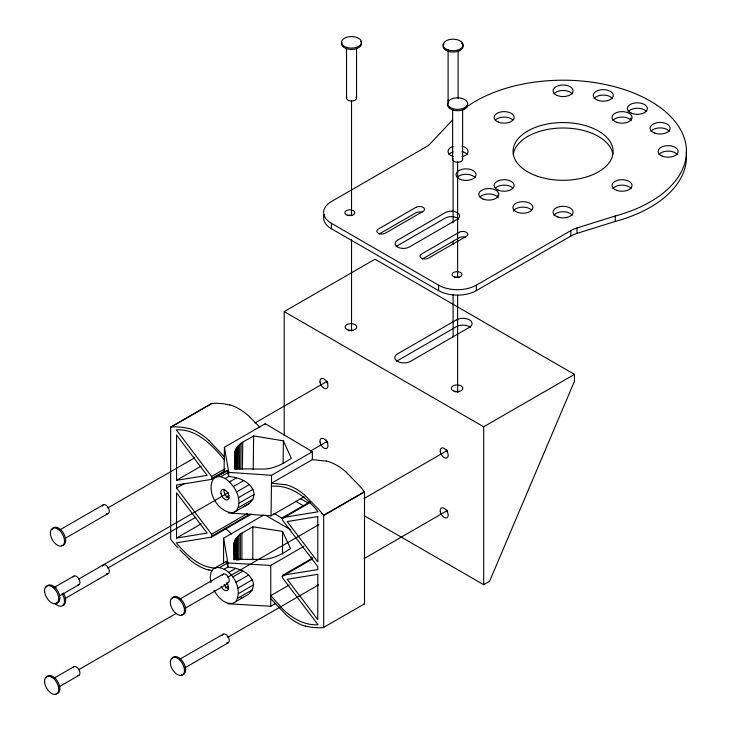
<?xml version="1.0" encoding="UTF-8"?>
<svg xmlns="http://www.w3.org/2000/svg" width="731" height="731" viewBox="0 0 731 731"><rect width="100%" height="100%" fill="white"/><g stroke="black" fill="none" stroke-linecap="round" stroke-linejoin="round"><path stroke-width="1.1" d="M223.585 562.76L223.585 538.217L263.452 515.2M234.103 554.756L234.203 542.621L235.711 538.701L240.344 534.069L252.807 526.786L282.559 531.391L290.527 548.57C281.7 554.473 271.722 559.782 260.775 559.37L234.103 559.37M234.934 453.193L234.934 468.818L261.607 469.046C272.553 469.549 282.541 464.249 291.358 458.337L283.39 440.848L253.639 435.923C247.188 440.391 235.4 443.498 234.934 453.193L234.733 468.955M278.739 604.555L270.744 595.646L270.744 565.438L303.804 546.349M224.106 472.034L224.417 447.271L265.262 423.688L312.411 451.712L312.311 459.635L271.466 483.209L285.455 484.708M224.417 447.271L228.739 472.39L228.693 476.448L225.157 478.485L220.771 476.685L216.805 476.649L213.626 478.376C205.585 491.369 217.948 512.714 233.098 512.76L236.268 511.033C243.487 499.958 234.852 485.11 225.157 478.485M234.825 468.726L235.035 451.831M235.108 468.498L235.336 450.488M235.583 469.43L235.839 449.163M236.268 469.256L236.542 447.865M237.146 469.138L237.438 446.614M238.205 469.055L238.507 445.417M239.439 469.046L239.759 444.274M240.846 469.101L241.175 443.205M242.4 469.238L242.747 442.209M253.209 469.704L253.639 435.923M265.252 424.282L265.262 423.688M228.227 512.934L271.055 515.821L271.576 475.287L312.411 451.712M283.098 463.363L283.39 440.848M235.821 601.613C243.606 588.537 231.27 567.183 216.056 567.384M213.973 590.2C217.628 597.008 224.243 604.382 232.686 603.422L248.704 594.175L252.35 589.835L253.611 584.855C252.113 572.812 238.47 567.905 227.908 567.028L224.371 569.065M233.098 512.76L249.152 503.595L252.862 499.319L254.178 494.394C252.807 482.369 239.192 477.425 228.693 476.448L227.131 470.682L213.626 478.376M176.235 542.886L211.597 537.093L212.118 535.951L211.597 534.206L176.546 488.034L176.546 485.064L211.597 479.372L212.118 478.229L224.764 470.928M278.886 604.711C288.617 616.242 302.579 625.581 318.095 624.786L282.723 578.157L282.203 576.421L282.723 575.27L317.784 569.577L317.784 566.607L282.723 520.435L282.203 518.69L282.723 517.548L309.953 501.832M379.042 234.094L415.985 212.767A4.998 2.887 0 0 1 421.951 212.282M284.204 435.448L284.204 311.616L374.985 259.203L574.475 374.382L574.475 381.189L489.587 581.3L483.694 584.699L364.202 515.711M422.262 259.048L459.205 237.721A4.998 2.887 0 0 1 465.172 237.237M178.099 547.994L175.413 544.988A64.94 37.491 60 0 1 172.26 541.168L170.826 539.341A1.663 0.959 60 0 1 170.652 539.094L170.652 427.206L211.487 403.622A1.663 0.959 60 0 1 211.661 403.576L213.096 403.402A64.94 37.491 60 0 1 216.248 403.229L223.777 403.768L229.872 405.047M170.652 427.206A1.663 0.959 60 0 1 170.826 427.151L211.661 403.576M452.562 119.783A123.375 71.227 0 0 0 451.265 121.328L430.532 143.413A26.672 15.397 0 0 1 425.945 146.958L331.435 201.528A26.672 15.397 0 0 0 331.435 223.311L438.591 285.172A26.672 15.397 0 0 0 476.32 285.172L570.829 230.612A26.672 15.397 0 0 1 576.978 227.962L615.228 215.992A123.375 71.227 0 0 0 657.854 105.831A123.375 71.227 0 0 0 462.485 110.189M60.052 529.756L103.272 504.792M324.189 214.704A26.672 15.397 0 0 0 331.435 228.757L438.591 290.618A26.672 15.397 0 0 0 476.32 290.618L570.829 236.058A26.672 15.397 0 0 1 576.978 233.408L615.228 221.438A123.375 71.227 0 0 0 686.171 152.03M107.749 507.99L194.729 457.77M255.028 422.957L327.177 381.299M65.05 538.418L108.279 513.464M176.546 480.331L207.147 475.36L176.546 435.055L176.546 480.331L201.144 466.122M176.546 488.034L184.358 483.529M212.118 478.229L211.597 476.484L225.212 468.626M211.597 479.372L227.158 470.389M216.805 476.649L227.131 470.682M220.771 476.685L227.88 472.582M229.516 481.875L236.625 477.772M54.258 587.422L73.904 576.074M233.427 486.526L243.761 480.559M78.784 579.034L228.492 492.603M226.043 497.135L228.885 495.49M236.515 491.972L249.399 484.534M59.257 596.085L78.911 584.736M107.749 568.088L195.716 517.301M310.373 451.109L327.177 441.405M238.461 497.683L252.99 489.304M65.05 598.525L108.279 573.561M176.546 538.053L207.147 533.082L176.546 492.776L176.546 538.053L201.144 523.853M239.092 503.111L254.178 494.394M238.343 507.707L252.862 499.319M211.597 534.206L247.581 513.436M212.118 535.951L250.039 514.057M211.597 537.093L251.464 514.085M271.055 515.821L304.114 496.733M282.203 518.69L310.401 502.407M225.815 561.755L226.382 561.426L227.908 567.028L227.908 562.943L223.585 538.217M226.382 561.426L212.931 569.193L210.921 572.583L210.226 577.234L210.921 582.68M220.004 567.338L227.113 563.236M322.069 513.473L323.504 515.3L364.34 491.725A1.663 0.959 60 0 1 364.513 491.972L364.513 603.861L323.504 627.49L322.069 627.664A64.94 37.491 60 0 1 318.908 627.838L311.388 627.299L305.284 626.019M323.504 627.49A1.663 0.959 60 0 0 323.678 627.445L323.678 515.547L364.513 491.972M180.009 599.009L223.229 574.054M228.748 572.391L235.848 568.289M284.204 311.616L483.694 426.794L574.475 374.382M227.706 577.243L318.643 524.739M364.111 498.496L447.134 450.561M54.258 678.039L73.904 666.69M232.686 576.987L243.012 571.021M78.784 669.651L176.29 613.355M185.153 608.238L227.505 583.795M225.559 587.952L228.41 586.308M235.821 582.406L248.704 574.968M59.257 686.701L78.911 675.353M237.831 588.126L252.35 579.738M238.525 593.572L253.611 584.855M237.831 598.214L252.35 589.835M282.723 575.27L312.868 557.872M282.203 576.421L312.347 559.014M270.744 595.646L289.211 584.983M227.908 603.779L270.744 606.273L275.605 603.468M180.009 659.115L223.229 634.161M227.706 637.35L318.643 584.846M364.111 558.603L447.134 510.667M185.007 667.778L228.236 642.823M243.423 506.802L249.152 503.595M240.965 598.004L243.012 597.455M282.723 517.548L318.122 511.801C306.728 497.564 290.764 484.562 271.429 486.234M170.826 427.151L172.26 426.977A64.94 37.491 60 0 1 175.413 426.803L182.942 427.352L189.037 428.631M363.828 603.98L364.34 603.916A1.663 0.959 60 0 0 364.513 603.861M312.311 459.635L326.291 461.124M227.908 562.943L270.744 565.438M228.739 472.39L271.576 475.287M216.029 568.124C199.554 567.685 187.136 555.414 177.003 543.763M212.392 570.646L208.874 569.942M300.267 498.487L308.126 503.019M295.552 501.21L303.411 505.742M273.961 513.427L282.796 518.526M265.408 515.2L290.947 529.948M231.663 534.05L225.495 528.385M346.128 472.162L359.743 486.078A64.94 37.491 60 0 1 362.896 489.898L364.34 491.725M305.284 495.746L318.908 509.662A64.94 37.491 60 0 1 322.06 513.473M189.037 558.904L181.535 551.677M249.71 416.917L259.807 427.215M208.874 440.491L224.298 456.784M285.455 614.15L270.744 598.671M181.16 551.293L180.621 550.726M180.274 550.352L179.771 549.803M224.262 459.762C212.173 445.197 196.685 428.64 176.299 429.855L211.597 476.484M615.228 215.992L615.228 221.438M576.978 227.962L576.978 233.408M570.829 230.612L570.829 236.058M483.694 426.794L483.694 584.699M476.32 285.172L476.32 290.618M462.632 109.486L462.632 159.395M458.09 50.85L458.09 98.493M457.633 161.679L457.633 276.948M457.633 295.214L457.633 392.227M453.092 160.107L453.092 222.882M453.092 241.148L453.092 244.565M453.092 294.785L453.092 337.018M452.635 109.486L452.635 159.395M448.094 50.85L448.094 100.759M438.591 285.172L438.591 290.618M356.536 48.228L356.536 98.137M351.529 100.421L351.529 215.691M351.529 239.667L351.529 330.969M346.531 48.228L346.531 98.137M331.435 223.311L331.435 228.757M311.58 556.967L311.58 558.85M282.559 531.391L282.559 554.08M270.744 595.783L270.744 606.273M252.807 526.786L252.807 559.69M241.915 533.073L241.915 559.169M240.344 534.069L240.344 559.023M238.927 535.129L238.927 560.092M237.676 536.262L237.676 560.092M236.597 537.459L236.597 560.147M235.711 538.701L235.711 559.114M235.007 539.981L235.007 559.261M234.505 541.287L234.505 559.443M234.203 542.621L234.203 559.644M234.103 543.965L234.103 559.845M326.264 461.014A53.92 31.131 60 0 1 346.165 472.007M323.504 515.3A1.663 0.959 60 0 1 323.678 515.547M285.428 484.598A53.92 31.131 60 0 1 305.33 495.591M229.836 404.846A53.92 31.131 60 0 1 249.737 416.834M189 428.43A53.92 31.131 60 0 1 208.902 440.409M229.123 498.113A5.839 3.372 60 0 1 225.13 494.54A5.839 3.372 60 0 1 224.106 489.304M305.33 626.22A53.92 31.131 60 0 1 285.428 614.232M208.902 570.052A53.92 31.131 60 0 1 189 559.06M228.611 588.83A5.839 3.372 60 0 1 224.134 584.407M226.866 583.046A5.839 3.372 60 0 1 227.295 590.456A5.839 3.372 60 0 1 221.082 586.381M46.254 677.838A10.006 5.775 60 0 1 57.575 681.319A10.006 5.775 60 0 1 56.077 693.774M73.118 667.622A4.998 2.887 60 0 1 78.911 669.578A4.998 2.887 60 0 1 77.705 675.572M46.254 587.212A10.006 5.775 60 0 1 57.575 590.703A10.006 5.775 60 0 1 56.077 603.148M73.118 577.006A4.998 2.887 60 0 1 78.911 578.961A4.998 2.887 60 0 1 77.705 584.955M102.322 506.263A4.998 2.887 60 0 1 106.032 505.203A4.998 2.887 60 0 1 109.303 510.868A4.998 2.887 60 0 1 106.525 513.555M51.992 529.673A10.006 5.775 60 0 1 63.442 533.155A10.006 5.775 60 0 1 61.559 545.481M63.25 592.96A10.006 5.775 60 0 1 62.446 605.542M54.798 587.377A10.006 5.775 60 0 1 56.15 587.377M62.071 593.645A10.006 5.775 60 0 1 63.524 604.82A10.006 5.775 60 0 1 54.971 603.367M102.386 566.123A4.998 2.887 60 0 1 106.196 565.419A4.998 2.887 60 0 1 109.312 571.075A4.998 2.887 60 0 1 106.525 573.661M222.343 575.279A4.998 2.887 60 0 1 228.145 576.786A4.998 2.887 60 0 1 226.966 582.927M171.949 598.927A10.006 5.775 60 0 1 183.399 602.417A10.006 5.775 60 0 1 181.516 614.734M171.949 659.033A10.006 5.775 60 0 1 183.399 662.524A10.006 5.775 60 0 1 181.516 674.841M222.279 635.623A4.998 2.887 60 0 1 225.989 634.563A4.998 2.887 60 0 1 229.26 640.237A4.998 2.887 60 0 1 226.482 642.914M448.542 101.965A4.998 2.887 0 0 1 448.405 99.754M461.508 43.184A10.006 5.775 0 0 1 453.805 52.065A10.006 5.775 0 0 1 443.991 43.906M467.538 104.122A10.006 5.775 0 0 1 456.208 110.664A10.006 5.775 0 0 1 448.532 102.541M462.321 158.389A4.998 2.887 0 0 1 457.633 162.282A4.998 2.887 0 0 1 452.946 158.389M360.63 41.283A10.006 5.775 0 0 1 352.598 49.425A10.006 5.775 0 0 1 341.761 42.462M356.079 96.94A4.998 2.887 0 0 1 351.712 101.024A4.998 2.887 0 0 1 346.841 97.132M454.554 277.478A4.998 2.887 0 0 1 459.406 277.478M347.399 215.608A4.998 2.887 0 0 1 351.812 215.481M458.62 219.062A8.333 4.815 0 0 0 445.435 217.993L397.509 245.662A8.333 4.815 0 0 0 396.111 246.731M498.469 195.67A10.006 5.775 0 0 1 497.729 195.341M495.39 188.105A10.006 5.775 0 0 1 504.143 185.135A10.006 5.775 0 0 1 512.888 188.105M495.39 120.039A10.006 5.775 0 0 1 504.143 117.07A10.006 5.775 0 0 1 512.888 120.039M612.852 188.616A10.006 5.775 0 0 1 622.026 185.135A10.006 5.775 0 0 1 631.209 188.616M612.852 120.551A10.006 5.775 0 0 1 622.026 117.07A10.006 5.775 0 0 1 631.209 120.551M457.295 177.286A10.006 5.775 0 0 1 466.533 174.316A10.006 5.775 0 0 1 475.223 177.788M448.871 154.588A10.006 5.775 0 0 1 453.193 151.829M462.019 151.573A10.006 5.775 0 0 1 467.228 154.588M480.066 196.959A10.006 5.775 0 0 1 489.807 194.007A10.006 5.775 0 0 1 498.341 198.01M513.354 211.149A10.006 5.775 0 0 1 521.897 207.156A10.006 5.775 0 0 1 531.638 210.099M553.906 215.225A10.006 5.775 0 0 1 563.08 211.743A10.006 5.775 0 0 1 572.263 215.225M553.906 93.943A10.006 5.775 0 0 1 563.08 90.461A10.006 5.775 0 0 1 572.263 93.943M594.102 98.557A10.006 5.775 0 0 1 603.276 95.076A10.006 5.775 0 0 1 612.459 98.557M631.685 118.76A10.006 5.775 0 0 1 630.286 118.084M628.176 111.706A10.006 5.775 0 0 1 637.359 108.225A10.006 5.775 0 0 1 646.533 111.706M658.942 154.588A10.006 5.775 0 0 1 668.125 151.107A10.006 5.775 0 0 1 677.299 154.588M650.946 131.379A10.006 5.775 0 0 1 660.13 127.898A10.006 5.775 0 0 1 669.304 131.379M513.336 153.894A50.019 28.875 0 0 1 563.08 127.998A50.019 28.875 0 0 1 612.834 153.894M462.019 146.136A10.006 5.775 0 0 1 468.05 151.436A10.006 5.775 0 0 1 462.019 156.736M453.193 156.48A10.006 5.775 0 0 1 448.048 151.436A10.006 5.775 0 0 1 453.193 146.383M447.683 451.904A5.665 3.271 60 0 1 446.568 449.775M447.683 511.801A5.665 3.271 60 0 1 446.714 510.037M327.917 443.013A5.665 3.271 60 0 1 326.19 439.879M327.917 383.117A5.665 3.271 60 0 1 326.629 381.079M455.276 391.862A5.839 3.372 0 0 1 458.812 391.862M396.44 361.443A9.174 5.291 0 0 1 397.509 360.694L456.455 326.666A9.174 5.291 0 0 1 470.499 327.406M348.623 330.723A5.839 3.372 0 0 1 353.256 330.723M415.985 207.321L378.256 229.105A4.998 2.887 0 0 0 378.256 233.189A4.998 2.887 0 0 0 385.328 233.189L423.057 211.405A4.998 2.887 0 0 0 423.057 207.321A4.998 2.887 0 0 0 415.985 207.321M445.435 212.547L397.509 240.216A8.333 4.815 0 0 0 397.509 247.023A8.333 4.815 0 0 0 409.296 247.023L457.222 219.355A8.333 4.815 0 0 0 457.222 212.547A8.333 4.815 0 0 0 445.435 212.547M459.205 232.275L421.476 254.059A4.998 2.887 0 0 0 421.476 258.144A4.998 2.887 0 0 0 428.549 258.144L466.277 236.36A4.998 2.887 0 0 0 466.277 232.275A4.998 2.887 0 0 0 459.205 232.275M456.455 319.858L397.509 353.886A9.174 5.291 0 0 0 397.509 361.379A9.174 5.291 0 0 0 410.475 361.379L469.421 327.342A9.174 5.291 0 0 0 469.421 319.858A9.174 5.291 0 0 0 456.455 319.858M317.784 516.589L287.173 521.559L317.784 561.865L317.784 516.589M317.784 574.319L287.173 579.29L317.784 619.596L317.784 574.319M220.963 493.626A5.839 3.372 60 0 0 227.862 499.757A5.839 3.372 60 0 0 226.025 490.729A5.839 3.372 60 0 0 220.963 493.626M44.664 682.571A10.006 5.775 60 0 0 56.113 694.231A10.006 5.775 60 0 0 54.176 679.145A10.006 5.775 60 0 0 44.664 682.571M44.664 591.955A10.006 5.775 60 0 0 56.113 603.614A10.006 5.775 60 0 0 54.176 588.528A10.006 5.775 60 0 0 44.664 591.955M50.494 534.571A10.006 5.775 60 0 0 62.071 545.883A10.006 5.775 60 0 0 59.75 530.651A10.006 5.775 60 0 0 50.494 534.571M170.451 603.824A10.006 5.775 60 0 0 182.028 615.136A10.006 5.775 60 0 0 179.707 599.904A10.006 5.775 60 0 0 170.451 603.824M170.451 663.931A10.006 5.775 60 0 0 182.028 675.243A10.006 5.775 60 0 0 179.707 660.011A10.006 5.775 60 0 0 170.451 663.931M448.094 49.946A10.006 5.775 0 0 0 463.098 44.947A10.006 5.775 0 0 0 448.094 39.949A10.006 5.775 0 0 0 448.094 49.946M452.635 108.581A10.006 5.775 0 0 0 467.639 103.583A10.006 5.775 0 0 0 452.635 98.584A10.006 5.775 0 0 0 452.635 108.581M346.531 47.323A10.006 5.775 0 0 0 361.534 42.325A10.006 5.775 0 0 0 346.531 37.327A10.006 5.775 0 0 0 346.531 47.323M454.481 277.058A4.998 2.887 0 0 0 461.983 274.554A4.998 2.887 0 0 0 454.481 272.06A4.998 2.887 0 0 0 454.481 277.058M347.326 215.188A4.998 2.887 0 0 0 354.827 212.694A4.998 2.887 0 0 0 347.326 210.19A4.998 2.887 0 0 0 347.326 215.188M498.268 190.142A10.006 5.775 0 0 0 514.085 186.058A10.006 5.775 0 0 0 500.059 180.191A10.006 5.775 0 0 0 498.268 190.142M498.268 122.077A10.006 5.775 0 0 0 514.085 117.993A10.006 5.775 0 0 0 500.059 112.126A10.006 5.775 0 0 0 498.268 122.077M617.028 190.462A10.006 5.775 0 0 0 632.032 185.464A10.006 5.775 0 0 0 617.028 180.466A10.006 5.775 0 0 0 617.028 190.462M617.028 122.406A10.006 5.775 0 0 0 632.032 117.399A10.006 5.775 0 0 0 617.028 112.4A10.006 5.775 0 0 0 617.028 122.406M460.174 179.314A10.006 5.775 0 0 0 475.991 175.239A10.006 5.775 0 0 0 461.965 169.364A10.006 5.775 0 0 0 460.174 179.314M482.944 198.987A10.006 5.775 0 0 0 498.761 194.912A10.006 5.775 0 0 0 484.735 189.037A10.006 5.775 0 0 0 482.944 198.987M517.886 212.456A10.006 5.775 0 0 0 532.89 207.458A10.006 5.775 0 0 0 517.886 202.46A10.006 5.775 0 0 0 517.886 212.456M558.082 217.08A10.006 5.775 0 0 0 573.086 212.072A10.006 5.775 0 0 0 558.082 207.074A10.006 5.775 0 0 0 558.082 217.08M557.214 95.469A10.006 5.775 0 0 0 573.031 91.384A10.006 5.775 0 0 0 559.005 85.518A10.006 5.775 0 0 0 557.214 95.469M598.278 100.412A10.006 5.775 0 0 0 613.282 95.405A10.006 5.775 0 0 0 598.278 90.406A10.006 5.775 0 0 0 598.278 100.412M631.483 113.232A10.006 5.775 0 0 0 647.31 109.147A10.006 5.775 0 0 0 633.274 103.281A10.006 5.775 0 0 0 631.483 113.232M662.249 156.105A10.006 5.775 0 0 0 678.066 152.03A10.006 5.775 0 0 0 664.04 146.163A10.006 5.775 0 0 0 662.249 156.105M654.254 132.905A10.006 5.775 0 0 0 670.071 128.82A10.006 5.775 0 0 0 656.045 122.954A10.006 5.775 0 0 0 654.254 132.905M538.08 176.445A50.019 28.875 0 0 0 613.099 151.436A50.019 28.875 0 0 0 538.08 126.426A50.019 28.875 0 0 0 538.08 176.445M440.263 451.594A5.665 3.271 60 0 0 446.824 458.008A5.665 3.271 60 0 0 445.508 449.373A5.665 3.271 60 0 0 440.263 451.594M440.263 511.49A5.665 3.271 60 0 0 446.824 517.904A5.665 3.271 60 0 0 445.508 509.269A5.665 3.271 60 0 0 440.263 511.49M320.014 442.063A5.665 3.271 60 0 0 326.574 448.478A5.665 3.271 60 0 0 325.258 439.843A5.665 3.271 60 0 0 320.014 442.063M320.014 382.167A5.665 3.271 60 0 0 326.574 388.581A5.665 3.271 60 0 0 325.258 379.946A5.665 3.271 60 0 0 320.014 382.167M454.125 391.176A5.839 3.372 0 0 0 462.878 388.262A5.839 3.372 0 0 0 454.125 385.347A5.839 3.372 0 0 0 454.125 391.176M348.02 329.919A5.839 3.372 0 0 0 356.774 327.004A5.839 3.372 0 0 0 348.02 324.089A5.839 3.372 0 0 0 348.02 329.919"/></g></svg>
